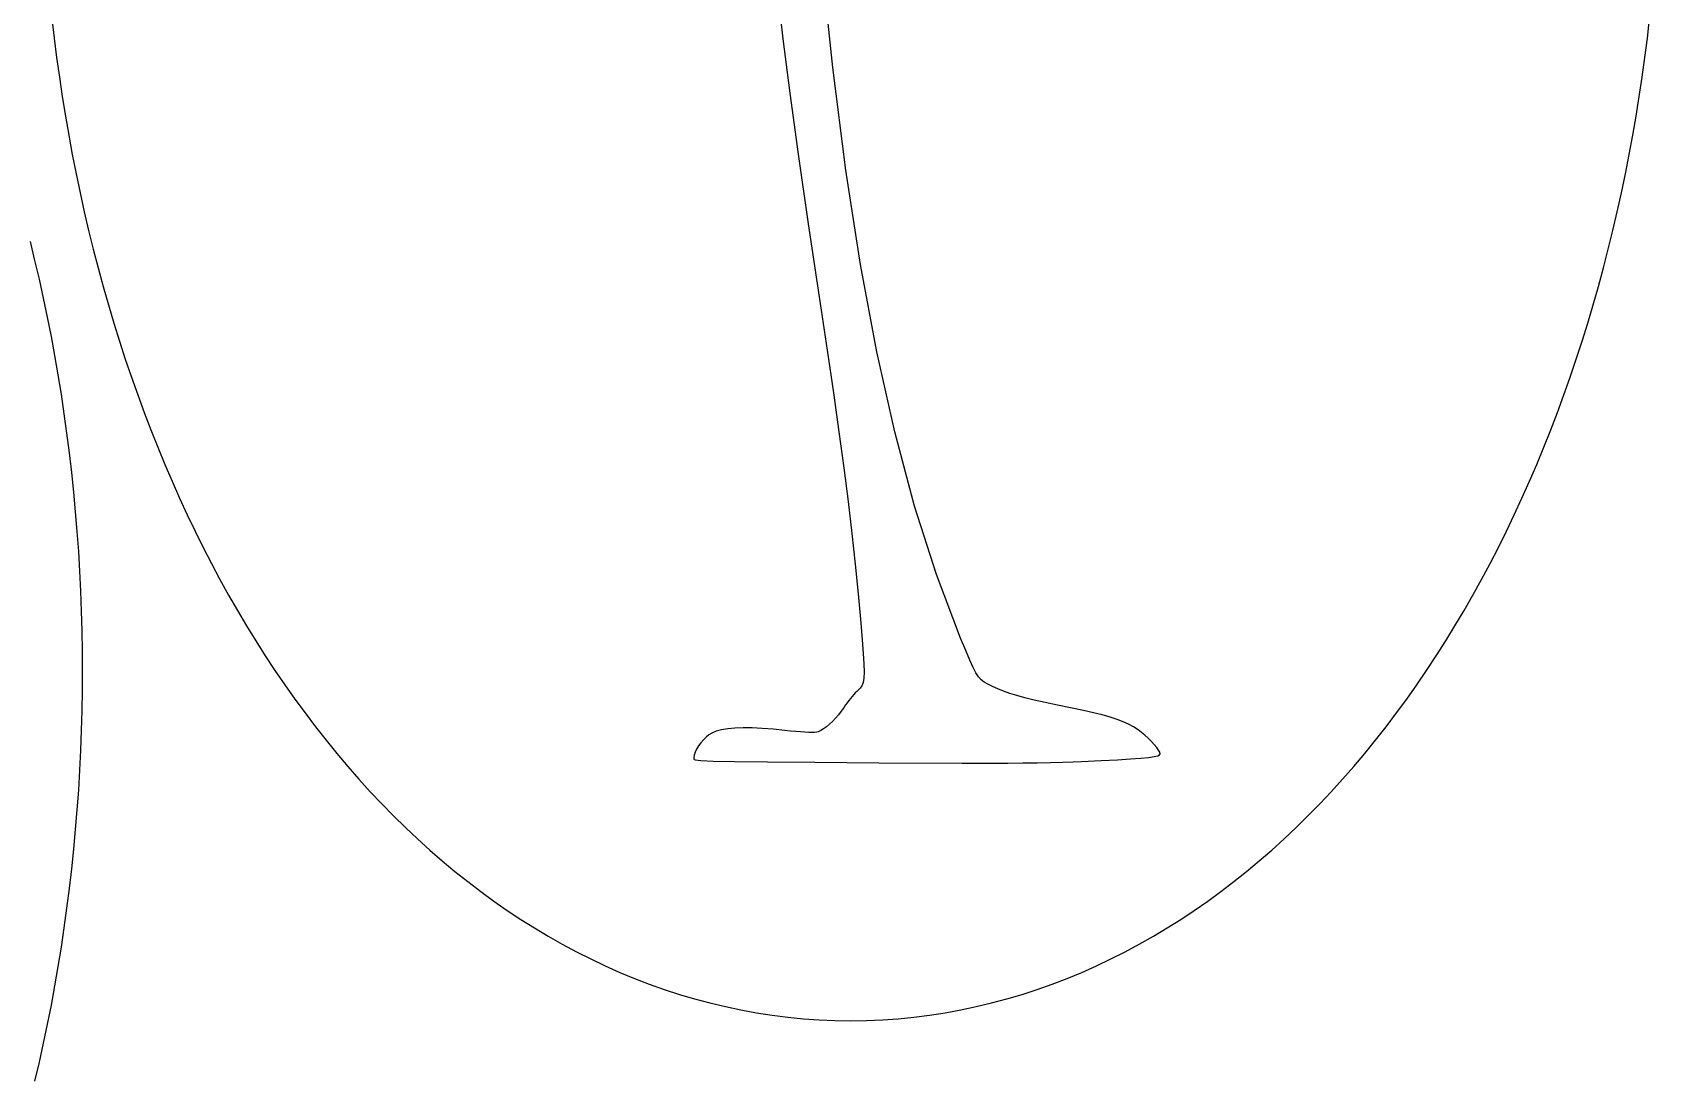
# Model space of a CAD drawing. Extents: x -128 to 128, y -84 to 84.
# Drawn here: x -81.68 to -33.78, y 11.68 to 42.57 of the extents above; entities that cross this region are included whole.
import ezdxf

# ---------------------------------------------------------------- set-up
doc = ezdxf.new("R2010")
doc.units = 0
doc.header["$MEASUREMENT"] = 0
doc.layers.get('0').update_dxf_attribs({"linetype": 'CONTINUOUS'})

msp = doc.modelspace()

# ---------------------------------------------------------------- linework, layer by layer
for p, q in [((-57.972, 41.53), (-58.316, 44.823)), ((-59.62, 43.826), (-59.454, 42.379)), ((-81.1, 42.985), (-81.033, 42.403)), ((-33.85, 42.403), (-33.783, 42.985)), ((-81.033, 42.403), (-80.959, 41.824)), ((-59.454, 42.379), (-59.248, 40.775)), ((-33.924, 41.824), (-33.85, 42.403)), ((-80.959, 41.824), (-80.879, 41.246)), ((-34.004, 41.246), (-33.924, 41.824)), ((-80.879, 41.246), (-80.792, 40.67)), ((-57.587, 38.494), (-57.972, 41.53)), ((-34.09, 40.67), (-34.004, 41.246)), ((-59.248, 40.775), (-58.998, 38.966)), ((-80.792, 40.67), (-80.7, 40.096)), ((-34.183, 40.096), (-34.09, 40.67)), ((-80.7, 40.096), (-80.601, 39.525)), ((-34.282, 39.525), (-34.183, 40.096)), ((-80.601, 39.525), (-80.495, 38.956)), ((-34.387, 38.956), (-34.282, 39.525)), ((-80.495, 38.956), (-80.384, 38.389)), ((-58.998, 38.966), (-58.699, 36.905)), ((-34.499, 38.389), (-34.387, 38.956)), ((-80.384, 38.389), (-80.266, 37.825)), ((-57.155, 35.696), (-57.587, 38.494)), ((-34.617, 37.825), (-34.499, 38.389)), ((-80.266, 37.825), (-80.141, 37.264)), ((-34.741, 37.264), (-34.617, 37.825)), ((-80.141, 37.264), (-80.011, 36.706)), ((-58.699, 36.905), (-58.344, 34.545)), ((-34.872, 36.706), (-34.741, 37.264)), ((-80.011, 36.706), (-79.874, 36.151)), ((-35.008, 36.151), (-34.872, 36.706)), ((-81.747, 36.377), (-81.61, 35.822)), ((-79.874, 36.151), (-79.732, 35.599)), ((-35.151, 35.599), (-35.008, 36.151)), ((-81.61, 35.822), (-81.48, 35.263)), ((-79.732, 35.599), (-79.582, 35.051)), ((-56.674, 33.118), (-57.155, 35.696)), ((-35.3, 35.051), (-35.151, 35.599)), ((-81.48, 35.263), (-81.356, 34.702)), ((-79.582, 35.051), (-79.427, 34.506)), ((-35.455, 34.506), (-35.3, 35.051)), ((-81.356, 34.702), (-81.238, 34.138)), ((-79.427, 34.506), (-79.266, 33.964)), ((-58.344, 34.545), (-58.137, 33.166)), ((-35.617, 33.964), (-35.455, 34.506)), ((-81.238, 34.138), (-81.126, 33.572)), ((-81.126, 33.572), (-81.021, 33.003)), ((-79.266, 33.964), (-79.098, 33.427)), ((-35.784, 33.427), (-35.617, 33.964)), ((-79.098, 33.427), (-78.925, 32.893)), ((-58.137, 33.166), (-57.953, 31.905)), ((-56.14, 30.742), (-56.674, 33.118)), ((-35.958, 32.893), (-35.784, 33.427)), ((-81.021, 33.003), (-80.922, 32.431)), ((-78.925, 32.893), (-78.745, 32.364)), ((-36.137, 32.364), (-35.958, 32.893)), ((-80.922, 32.431), (-80.829, 31.857)), ((-78.745, 32.364), (-78.559, 31.839)), ((-36.323, 31.839), (-36.137, 32.364)), ((-80.829, 31.857), (-80.743, 31.281)), ((-78.559, 31.839), (-78.368, 31.318)), ((-57.953, 31.905), (-57.79, 30.748)), ((-36.515, 31.318), (-36.323, 31.839)), ((-80.743, 31.281), (-80.663, 30.704)), ((-78.368, 31.318), (-78.17, 30.802)), ((-36.713, 30.802), (-36.515, 31.318)), ((-80.663, 30.704), (-80.589, 30.124)), ((-78.17, 30.802), (-77.966, 30.29)), ((-57.79, 30.748), (-57.646, 29.677)), ((-55.55, 28.549), (-56.14, 30.742)), ((-36.917, 30.29), (-36.713, 30.802)), ((-77.966, 30.29), (-77.756, 29.783)), ((-37.126, 29.783), (-36.917, 30.29)), ((-80.589, 30.124), (-80.521, 29.543)), ((-77.756, 29.783), (-77.541, 29.28)), ((-37.342, 29.28), (-37.126, 29.783)), ((-80.521, 29.543), (-80.461, 28.96)), ((-77.541, 29.28), (-77.319, 28.783)), ((-57.646, 29.677), (-57.519, 28.678)), ((-37.564, 28.783), (-37.342, 29.28)), ((-80.461, 28.96), (-80.406, 28.376)), ((-77.319, 28.783), (-77.091, 28.291)), ((-37.791, 28.291), (-37.564, 28.783)), ((-80.406, 28.376), (-80.358, 27.791)), ((-77.091, 28.291), (-76.858, 27.804)), ((-57.519, 28.678), (-57.407, 27.735)), ((-54.901, 26.521), (-55.55, 28.549)), ((-38.025, 27.804), (-37.791, 28.291)), ((-80.358, 27.791), (-80.316, 27.204)), ((-76.858, 27.804), (-76.619, 27.323)), ((-38.264, 27.323), (-38.025, 27.804)), ((-76.619, 27.323), (-76.373, 26.847)), ((-57.407, 27.735), (-57.308, 26.832)), ((-38.509, 26.847), (-38.264, 27.323)), ((-80.316, 27.204), (-80.281, 26.617)), ((-76.373, 26.847), (-76.122, 26.377)), ((-57.308, 26.832), (-57.22, 25.953)), ((-38.76, 26.377), (-38.509, 26.847)), ((-80.281, 26.617), (-80.252, 26.029)), ((-76.122, 26.377), (-75.866, 25.912)), ((-54.188, 24.641), (-54.901, 26.521)), ((-39.017, 25.912), (-38.76, 26.377)), ((-80.252, 26.029), (-80.229, 25.44)), ((-75.866, 25.912), (-75.603, 25.454)), ((-57.22, 25.953), (-57.141, 25.082)), ((-39.28, 25.454), (-39.017, 25.912)), ((-80.229, 25.44), (-80.213, 24.851)), ((-75.603, 25.454), (-75.335, 25.001)), ((-39.548, 25.001), (-39.28, 25.454)), ((-75.335, 25.001), (-75.061, 24.555)), ((-57.141, 25.082), (-57.1, 24.585)), ((-39.822, 24.555), (-39.548, 25.001)), ((-80.213, 24.851), (-80.204, 24.262)), ((-75.061, 24.555), (-74.781, 24.115)), ((-57.1, 24.585), (-57.07, 24.187)), ((-54.037, 24.273), (-54.188, 24.641)), ((-40.102, 24.115), (-39.822, 24.555)), ((-80.204, 24.262), (-80.2, 23.672)), ((-74.781, 24.115), (-74.495, 23.682)), ((-57.07, 24.187), (-57.052, 23.874)), ((-53.916, 23.987), (-54.037, 24.273)), ((-53.818, 23.769), (-53.916, 23.987)), ((-40.388, 23.682), (-40.102, 24.115)), ((-80.2, 23.672), (-80.204, 23.083)), ((-74.495, 23.682), (-74.204, 23.255)), ((-57.046, 23.634), (-57.054, 23.455)), ((-57.052, 23.874), (-57.046, 23.634)), ((-53.734, 23.606), (-53.818, 23.769)), ((-53.656, 23.488), (-53.734, 23.606)), ((-53.576, 23.401), (-53.656, 23.488)), ((-40.679, 23.255), (-40.388, 23.682)), ((-80.204, 23.083), (-80.213, 22.493)), ((-74.204, 23.255), (-73.907, 22.834)), ((-57.308, 23.015), (-57.353, 22.966)), ((-57.266, 23.057), (-57.308, 23.015)), ((-57.23, 23.09), (-57.266, 23.057)), ((-57.163, 23.153), (-57.23, 23.09)), ((-57.112, 23.227), (-57.163, 23.153)), ((-57.076, 23.323), (-57.112, 23.227)), ((-57.054, 23.455), (-57.076, 23.323)), ((-53.486, 23.334), (-53.576, 23.401)), ((-53.379, 23.273), (-53.486, 23.334)), ((-53.245, 23.207), (-53.379, 23.273)), ((-53.088, 23.134), (-53.245, 23.207)), ((-52.92, 23.067), (-53.088, 23.134)), ((-52.735, 23.002), (-52.92, 23.067)), ((-52.526, 22.937), (-52.735, 23.002)), ((-40.976, 22.834), (-40.679, 23.255)), ((-73.907, 22.834), (-73.604, 22.421)), ((-57.639, 22.596), (-57.721, 22.478)), ((-57.595, 22.659), (-57.639, 22.596)), ((-57.549, 22.724), (-57.595, 22.659)), ((-57.5, 22.788), (-57.549, 22.724)), ((-57.45, 22.851), (-57.5, 22.788)), ((-57.401, 22.91), (-57.45, 22.851)), ((-57.353, 22.966), (-57.401, 22.91)), ((-52.286, 22.872), (-52.526, 22.937)), ((-52.009, 22.804), (-52.286, 22.872)), ((-51.687, 22.731), (-52.009, 22.804)), ((-51.315, 22.652), (-51.687, 22.731)), ((-50.886, 22.564), (-51.315, 22.652)), ((-50.552, 22.495), (-50.886, 22.564)), ((-41.278, 22.421), (-40.976, 22.834)), ((-80.213, 22.493), (-80.229, 21.904)), ((-73.604, 22.421), (-73.296, 22.014)), ((-58.072, 22.085), (-58.16, 22.011)), ((-57.982, 22.17), (-58.072, 22.085)), ((-57.894, 22.265), (-57.982, 22.17)), ((-57.806, 22.368), (-57.894, 22.265)), ((-57.721, 22.478), (-57.806, 22.368)), ((-50.255, 22.428), (-50.552, 22.495)), ((-49.993, 22.362), (-50.255, 22.428)), ((-49.761, 22.295), (-49.993, 22.362)), ((-49.557, 22.228), (-49.761, 22.295)), ((-49.375, 22.158), (-49.557, 22.228)), ((-49.213, 22.085), (-49.375, 22.158)), ((-49.067, 22.007), (-49.213, 22.085)), ((-41.587, 22.014), (-41.278, 22.421)), ((-80.229, 21.904), (-80.252, 21.316)), ((-73.296, 22.014), (-72.982, 21.615)), ((-72.982, 21.615), (-72.663, 21.222)), ((-61.807, 21.627), (-61.882, 21.539)), ((-61.725, 21.707), (-61.807, 21.627)), ((-61.641, 21.775), (-61.725, 21.707)), ((-61.556, 21.828), (-61.641, 21.775)), ((-61.429, 21.881), (-61.556, 21.828)), ((-61.272, 21.923), (-61.429, 21.881)), ((-61.086, 21.954), (-61.272, 21.923)), ((-60.872, 21.974), (-61.086, 21.954)), ((-60.629, 21.983), (-60.872, 21.974)), ((-60.36, 21.98), (-60.629, 21.983)), ((-60.064, 21.966), (-60.36, 21.98)), ((-59.741, 21.941), (-60.064, 21.966)), ((-59.392, 21.905), (-59.741, 21.941)), ((-59.228, 21.887), (-59.392, 21.905)), ((-59.073, 21.872), (-59.228, 21.887)), ((-58.931, 21.86), (-59.073, 21.872)), ((-58.802, 21.852), (-58.931, 21.86)), ((-58.688, 21.847), (-58.802, 21.852)), ((-58.591, 21.845), (-58.688, 21.847)), ((-58.511, 21.847), (-58.591, 21.845)), ((-58.45, 21.853), (-58.511, 21.847)), ((-58.411, 21.862), (-58.45, 21.853)), ((-58.331, 21.898), (-58.411, 21.862)), ((-58.247, 21.948), (-58.331, 21.898)), ((-58.16, 22.011), (-58.247, 21.948)), ((-48.934, 21.922), (-49.067, 22.007)), ((-48.832, 21.848), (-48.934, 21.922)), ((-48.73, 21.764), (-48.832, 21.848)), ((-48.63, 21.674), (-48.73, 21.764)), ((-48.537, 21.581), (-48.63, 21.674)), ((-48.452, 21.489), (-48.537, 21.581)), ((-42.22, 21.222), (-41.9, 21.615)), ((-41.9, 21.615), (-41.587, 22.014)), ((-80.252, 21.316), (-80.281, 20.728)), ((-72.663, 21.222), (-72.338, 20.838)), ((-62.091, 21.093), (-62.093, 21.058)), ((-62.081, 21.171), (-62.091, 21.093)), ((-62.052, 21.258), (-62.081, 21.171)), ((-62.008, 21.351), (-62.052, 21.258)), ((-61.95, 21.446), (-62.008, 21.351)), ((-61.882, 21.539), (-61.95, 21.446)), ((-49.158, 21.06), (-48.852, 21.083)), ((-48.852, 21.083), (-48.622, 21.106)), ((-48.622, 21.106), (-48.458, 21.129)), ((-48.458, 21.129), (-48.352, 21.153)), ((-48.381, 21.403), (-48.452, 21.489)), ((-48.326, 21.325), (-48.381, 21.403)), ((-48.352, 21.153), (-48.295, 21.18)), ((-48.29, 21.259), (-48.326, 21.325)), ((-48.295, 21.18), (-48.277, 21.209)), ((-48.277, 21.209), (-48.29, 21.259)), ((-42.545, 20.838), (-42.22, 21.222)), ((-80.281, 20.728), (-80.316, 20.14)), ((-72.338, 20.838), (-72.007, 20.46)), ((-62.093, 21.058), (-62.049, 21.03)), ((-62.049, 21.03), (-61.883, 21.01)), ((-61.883, 21.01), (-61.521, 20.994)), ((-61.521, 20.994), (-60.888, 20.981)), ((-60.888, 20.981), (-59.908, 20.971)), ((-59.908, 20.971), (-58.508, 20.961)), ((-58.508, 20.961), (-56.611, 20.949)), ((-56.611, 20.949), (-54.144, 20.936)), ((-54.144, 20.936), (-53.701, 20.935)), ((-53.701, 20.935), (-53.247, 20.935)), ((-53.247, 20.935), (-52.792, 20.937)), ((-52.792, 20.937), (-52.347, 20.941)), ((-52.347, 20.941), (-51.92, 20.946)), ((-51.92, 20.946), (-51.523, 20.953)), ((-51.523, 20.953), (-51.166, 20.961)), ((-51.166, 20.961), (-50.859, 20.97)), ((-50.859, 20.97), (-50.611, 20.98)), ((-50.611, 20.98), (-50.029, 21.01)), ((-50.029, 21.01), (-49.547, 21.036)), ((-49.547, 21.036), (-49.158, 21.06)), ((-42.876, 20.46), (-42.545, 20.838)), ((-80.316, 20.14), (-80.358, 19.554)), ((-72.007, 20.46), (-71.671, 20.091)), ((-43.212, 20.091), (-42.876, 20.46)), ((-71.671, 20.091), (-71.329, 19.729)), ((-71.329, 19.729), (-70.982, 19.375)), ((-43.901, 19.375), (-43.553, 19.729)), ((-43.553, 19.729), (-43.212, 20.091)), ((-80.358, 19.554), (-80.406, 18.969)), ((-70.982, 19.375), (-70.629, 19.029)), ((-44.253, 19.029), (-43.901, 19.375)), ((-80.406, 18.969), (-80.461, 18.385)), ((-70.629, 19.029), (-70.271, 18.692)), ((-70.271, 18.692), (-69.908, 18.363)), ((-44.975, 18.363), (-44.611, 18.692)), ((-44.611, 18.692), (-44.253, 19.029)), ((-80.461, 18.385), (-80.521, 17.802)), ((-69.908, 18.363), (-69.539, 18.042)), ((-45.344, 18.042), (-44.975, 18.363)), ((-80.521, 17.802), (-80.589, 17.221)), ((-69.539, 18.042), (-69.165, 17.731)), ((-69.165, 17.731), (-68.786, 17.428)), ((-46.097, 17.428), (-45.718, 17.731)), ((-45.718, 17.731), (-45.344, 18.042)), ((-68.786, 17.428), (-68.401, 17.134)), ((-46.482, 17.134), (-46.097, 17.428)), ((-80.589, 17.221), (-80.663, 16.641)), ((-68.401, 17.134), (-68.011, 16.85)), ((-68.011, 16.85), (-67.616, 16.575)), ((-47.267, 16.575), (-46.872, 16.85)), ((-46.872, 16.85), (-46.482, 17.134)), ((-80.663, 16.641), (-80.743, 16.063)), ((-67.616, 16.575), (-67.216, 16.31)), ((-67.216, 16.31), (-66.811, 16.055)), ((-48.071, 16.055), (-47.666, 16.31)), ((-47.666, 16.31), (-47.267, 16.575)), ((-80.743, 16.063), (-80.829, 15.487)), ((-66.811, 16.055), (-66.402, 15.81)), ((-66.402, 15.81), (-65.987, 15.575)), ((-48.896, 15.575), (-48.481, 15.81)), ((-48.481, 15.81), (-48.071, 16.055)), ((-80.829, 15.487), (-80.922, 14.914)), ((-65.987, 15.575), (-65.568, 15.351)), ((-65.568, 15.351), (-65.144, 15.137)), ((-49.738, 15.137), (-49.315, 15.351)), ((-49.315, 15.351), (-48.896, 15.575)), ((-80.922, 14.914), (-81.021, 14.342)), ((-65.144, 15.137), (-64.716, 14.934)), ((-64.716, 14.934), (-64.284, 14.742)), ((-50.599, 14.742), (-50.166, 14.934)), ((-50.166, 14.934), (-49.738, 15.137)), ((-64.284, 14.742), (-63.848, 14.562)), ((-63.848, 14.562), (-63.408, 14.393)), ((-63.408, 14.393), (-62.964, 14.235)), ((-51.919, 14.235), (-51.475, 14.393)), ((-51.475, 14.393), (-51.035, 14.562)), ((-51.035, 14.562), (-50.599, 14.742)), ((-81.021, 14.342), (-81.126, 13.773)), ((-62.964, 14.235), (-62.516, 14.09)), ((-62.516, 14.09), (-62.066, 13.956)), ((-62.066, 13.956), (-61.612, 13.835)), ((-53.27, 13.835), (-52.817, 13.956)), ((-52.817, 13.956), (-52.366, 14.09)), ((-52.366, 14.09), (-51.919, 14.235)), ((-81.126, 13.773), (-81.238, 13.206)), ((-61.612, 13.835), (-61.156, 13.726)), ((-61.156, 13.726), (-60.697, 13.629)), ((-60.697, 13.629), (-60.236, 13.545)), ((-60.236, 13.545), (-59.774, 13.474)), ((-59.774, 13.474), (-59.309, 13.415)), ((-59.309, 13.415), (-58.843, 13.37)), ((-56.039, 13.37), (-55.574, 13.415)), ((-55.574, 13.415), (-55.109, 13.474)), ((-55.109, 13.474), (-54.646, 13.545)), ((-54.646, 13.545), (-54.185, 13.629)), ((-54.185, 13.629), (-53.727, 13.726)), ((-53.727, 13.726), (-53.27, 13.835)), ((-81.238, 13.206), (-81.356, 12.642)), ((-58.843, 13.37), (-58.376, 13.337)), ((-58.376, 13.337), (-57.909, 13.317)), ((-57.909, 13.317), (-57.441, 13.311)), ((-57.441, 13.311), (-56.974, 13.317)), ((-56.974, 13.317), (-56.506, 13.337)), ((-56.506, 13.337), (-56.039, 13.37)), ((-81.356, 12.642), (-81.48, 12.081)), ((-81.48, 12.081), (-81.61, 11.523))]:
    msp.add_line(p, q)

doc.saveas('drawing.dxf')
